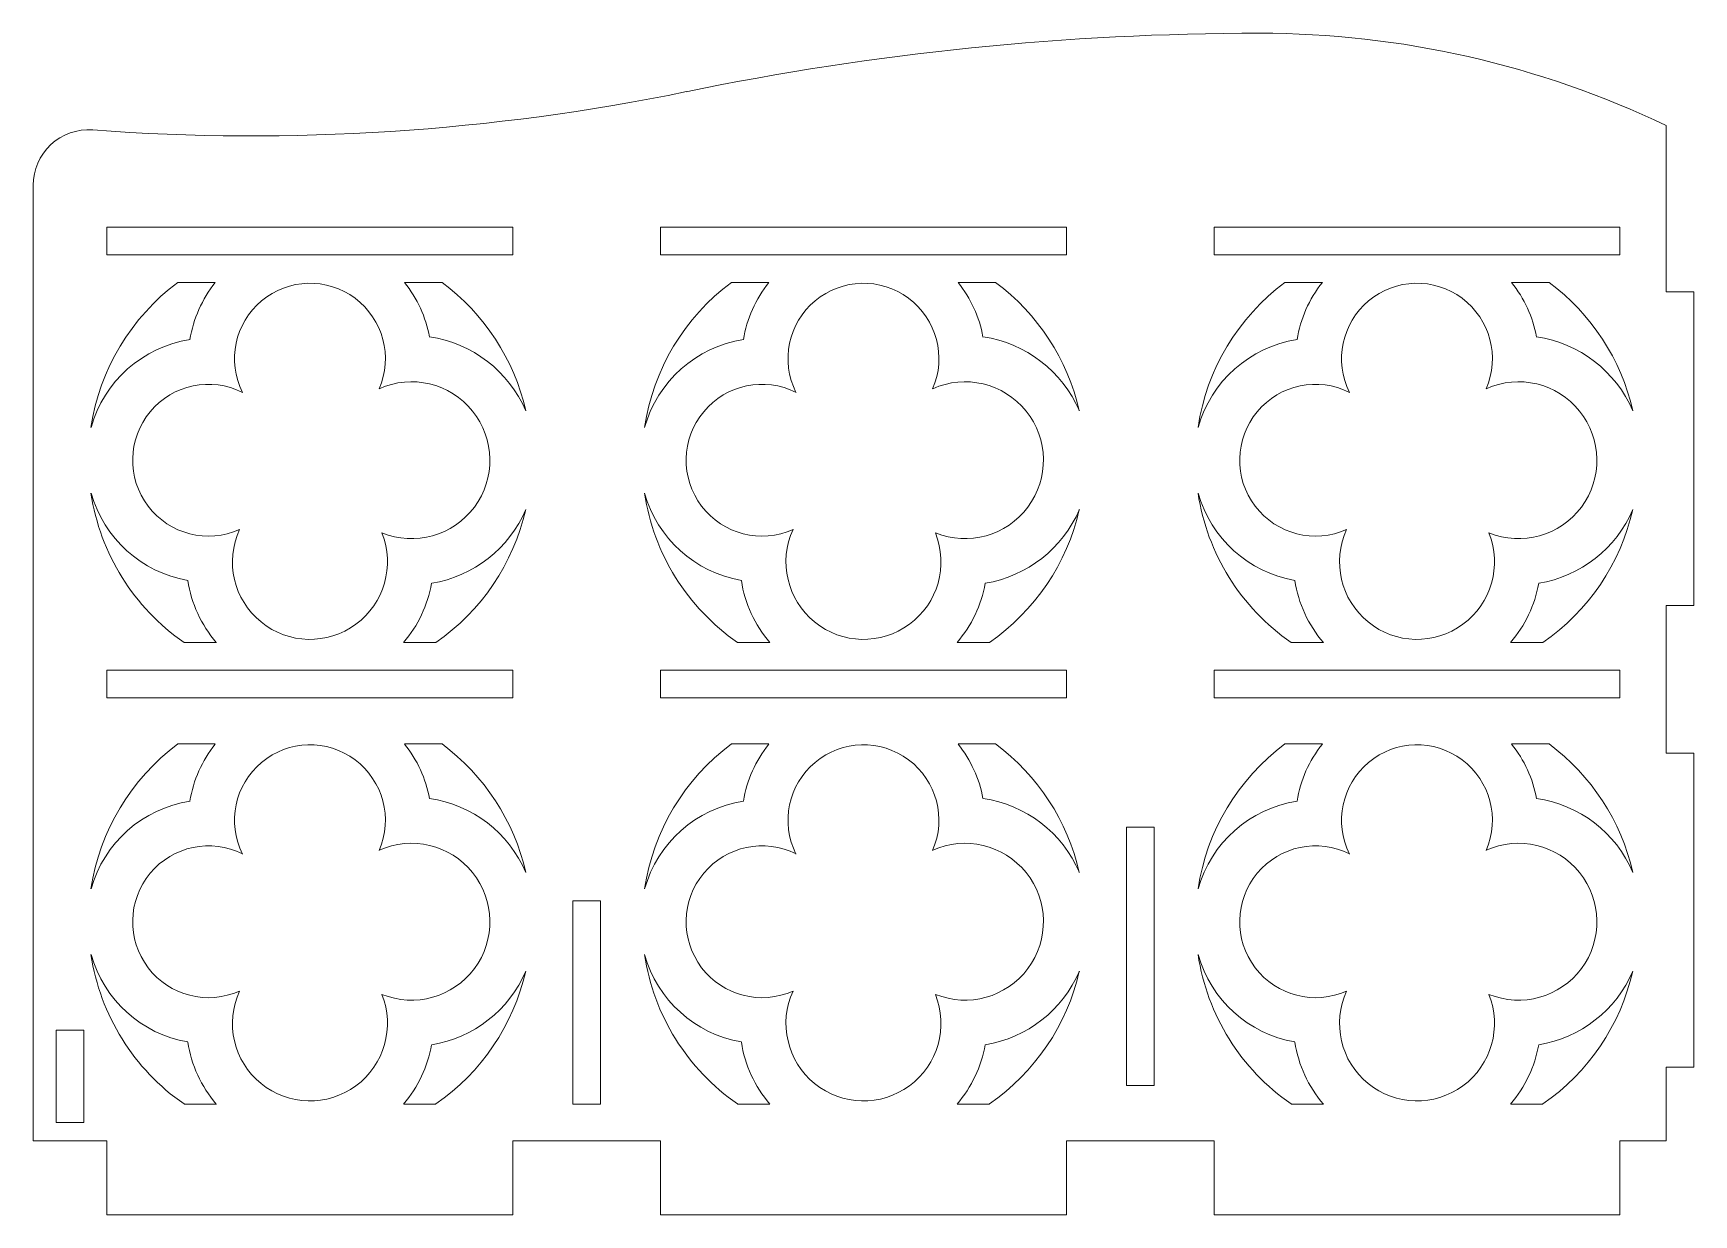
# Model space of a CAD drawing. Header units: inches. Extents: x 5.2 to 16.4, y 5.2 to 13.2.
import ezdxf

# ---------------------------------------------------------------- set-up
doc = ezdxf.new("R2010")
doc.units = ezdxf.units.IN
doc.header["$MEASUREMENT"] = 0

msp = doc.modelspace()

# ---------------------------------------------------------------- linework, layer by layer
at = {"color": 7, "linetype": 'Continuous', "lineweight": 15}
for p, q in [((16.226, 12.55), (16.226, 11.425)), ((5.163, 5.675), (5.163, 12.146)), ((8.413, 11.863), (5.663, 11.863)), ((5.663, 11.863), (5.663, 11.675)), ((8.413, 11.675), (8.413, 11.863)), ((12.163, 11.863), (9.413, 11.863)), ((9.413, 11.863), (9.413, 11.675)), ((12.163, 11.675), (12.163, 11.863)), ((15.913, 11.863), (13.163, 11.863)), ((13.163, 11.863), (13.163, 11.675)), ((15.913, 11.675), (15.913, 11.863)), ((5.663, 11.675), (8.413, 11.675)), ((9.413, 11.675), (12.163, 11.675)), ((13.163, 11.675), (15.913, 11.675)), ((6.397, 11.488), (6.143, 11.488)), ((7.933, 11.488), (7.679, 11.488)), ((10.147, 11.488), (9.893, 11.488)), ((11.683, 11.488), (11.429, 11.488)), ((13.897, 11.488), (13.643, 11.488)), ((15.433, 11.488), (15.179, 11.488)), ((16.226, 11.425), (16.413, 11.425)), ((16.413, 9.3), (16.413, 11.425)), ((16.413, 9.3), (16.226, 9.3)), ((16.226, 9.3), (16.226, 8.3)), ((6.185, 9.05), (6.404, 9.05)), ((7.673, 9.05), (7.891, 9.05)), ((9.935, 9.05), (10.154, 9.05)), ((11.423, 9.05), (11.641, 9.05)), ((13.685, 9.05), (13.904, 9.05)), ((15.173, 9.05), (15.391, 9.05)), ((8.413, 8.863), (5.663, 8.863)), ((5.663, 8.863), (5.663, 8.675)), ((8.413, 8.675), (8.413, 8.863)), ((12.163, 8.863), (9.413, 8.863)), ((9.413, 8.863), (9.413, 8.675)), ((12.163, 8.675), (12.163, 8.863)), ((15.913, 8.863), (13.163, 8.863)), ((13.163, 8.863), (13.163, 8.675)), ((15.913, 8.675), (15.913, 8.863)), ((5.663, 8.675), (8.413, 8.675)), ((9.413, 8.675), (12.163, 8.675)), ((13.163, 8.675), (15.913, 8.675)), ((6.397, 8.363), (6.143, 8.363)), ((7.933, 8.363), (7.679, 8.363)), ((10.147, 8.363), (9.893, 8.363)), ((11.683, 8.363), (11.429, 8.363)), ((13.897, 8.363), (13.643, 8.363)), ((15.433, 8.363), (15.179, 8.363)), ((16.226, 8.3), (16.413, 8.3)), ((16.413, 6.175), (16.413, 8.3)), ((12.569, 7.8), (12.569, 6.05)), ((12.757, 7.8), (12.569, 7.8)), ((12.757, 6.05), (12.757, 7.8)), ((8.819, 7.3), (8.819, 5.925)), ((9.007, 7.3), (8.819, 7.3)), ((9.007, 5.925), (9.007, 7.3)), ((5.319, 6.425), (5.319, 5.8)), ((5.507, 6.425), (5.319, 6.425)), ((5.507, 5.8), (5.507, 6.425)), ((16.413, 6.175), (16.226, 6.175)), ((16.226, 6.175), (16.226, 5.675)), ((12.569, 6.05), (12.757, 6.05)), ((6.185, 5.925), (6.404, 5.925)), ((7.673, 5.925), (7.891, 5.925)), ((8.819, 5.925), (9.007, 5.925)), ((9.935, 5.925), (10.154, 5.925)), ((11.423, 5.925), (11.641, 5.925)), ((13.685, 5.925), (13.904, 5.925)), ((15.173, 5.925), (15.391, 5.925)), ((5.319, 5.8), (5.507, 5.8)), ((5.163, 5.675), (5.663, 5.675)), ((5.663, 5.675), (5.663, 5.175)), ((8.413, 5.675), (9.413, 5.675)), ((8.413, 5.175), (8.413, 5.675)), ((9.413, 5.675), (9.413, 5.175)), ((12.163, 5.675), (13.163, 5.675)), ((12.163, 5.175), (12.163, 5.675)), ((13.163, 5.675), (13.163, 5.175)), ((15.913, 5.675), (16.226, 5.675)), ((15.913, 5.175), (15.913, 5.675)), ((8.413, 5.175), (5.663, 5.175)), ((12.163, 5.175), (9.413, 5.175)), ((15.913, 5.175), (13.163, 5.175))]:
    msp.add_line(p, q, dxfattribs=at)
for centre, radius, start, end in [((13.473, -6.102), 19.277, 90, 101.6286), ((13.473, 6.803), 6.372, 64.4116, 90), ((6.647, 27.071), 14.591, 265.7522, 281.6286), ((5.538, 12.146), 0.375, 85.7522, 180), ((7.038, 10.284), 1.5, 126.6305, 171.4666), ((7.038, 10.971), 0.823, 141.1618, 170.9596), ((7.038, 10.971), 0.511, 336.5125, 206.5436), ((7.038, 10.971), 0.823, 10.3094, 38.8382), ((7.038, 10.284), 1.5, 12.863, 53.3695), ((10.788, 10.284), 1.5, 126.6305, 171.4666), ((10.788, 10.971), 0.823, 141.1618, 170.9596), ((10.788, 10.971), 0.511, 336.5125, 206.5436), ((10.788, 10.971), 0.823, 10.3094, 38.8382), ((10.788, 10.284), 1.5, 12.863, 53.3695), ((14.538, 10.284), 1.5, 126.6305, 171.4666), ((14.538, 10.971), 0.823, 141.1618, 170.9596), ((14.538, 10.971), 0.511, 336.5125, 206.5436), ((14.538, 10.971), 0.823, 10.3094, 38.8382), ((14.538, 10.284), 1.5, 12.863, 53.3695), ((6.351, 10.284), 0.826, 98.733, 164.3759), ((7.726, 10.284), 0.844, 23.3139, 81.658), ((10.101, 10.284), 0.826, 98.733, 164.3759), ((11.476, 10.284), 0.844, 23.3139, 81.658), ((13.851, 10.284), 0.826, 98.733, 164.3759), ((15.226, 10.284), 0.844, 23.3139, 81.658), ((7.726, 10.284), 0.531, 247.828, 114.3584), ((11.476, 10.284), 0.531, 247.828, 114.3584), ((15.226, 10.284), 0.531, 247.828, 114.3584), ((6.351, 10.284), 0.514, 63.3363, 294.1668), ((10.101, 10.284), 0.514, 63.3363, 294.1668), ((13.851, 10.284), 0.514, 63.3363, 294.1668), ((7.038, 10.284), 1.5, 188.5334, 235.3358), ((6.351, 10.284), 0.826, 195.6241, 260.2387), ((10.788, 10.284), 1.5, 188.5334, 235.3358), ((10.101, 10.284), 0.826, 195.6241, 260.2387), ((14.538, 10.284), 1.5, 188.5334, 235.3358), ((13.851, 10.284), 0.826, 195.6241, 260.2387), ((7.726, 10.284), 0.844, 279.3544, 336.6861), ((7.038, 10.284), 1.5, 304.6642, 347.137), ((11.476, 10.284), 0.844, 279.3544, 336.6861), ((10.788, 10.284), 1.5, 304.6642, 347.137), ((15.226, 10.284), 0.844, 279.3544, 336.6861), ((14.538, 10.284), 1.5, 304.6642, 347.137), ((7.038, 9.596), 0.525, 155.3824, 21.8752), ((10.788, 9.596), 0.525, 155.3824, 21.8752), ((14.538, 9.596), 0.525, 155.3824, 21.8752), ((7.038, 9.596), 0.837, 188.7219, 220.7224), ((7.038, 9.596), 0.837, 319.2776, 350.0254), ((10.788, 9.596), 0.837, 188.7219, 220.7224), ((10.788, 9.596), 0.837, 319.2776, 350.0254), ((14.538, 9.596), 0.837, 188.7219, 220.7224), ((14.538, 9.596), 0.837, 319.2776, 350.0254), ((7.038, 7.159), 1.5, 126.6305, 171.4666), ((7.038, 7.846), 0.823, 141.1618, 170.9596), ((7.038, 7.846), 0.511, 336.5125, 206.5436), ((7.038, 7.846), 0.823, 10.3094, 38.8382), ((7.038, 7.159), 1.5, 12.863, 53.3695), ((10.788, 7.159), 1.5, 126.6305, 171.4666), ((10.788, 7.846), 0.823, 141.1618, 170.9596), ((10.788, 7.846), 0.511, 336.5125, 206.5436), ((10.788, 7.846), 0.823, 10.3094, 38.8382), ((10.788, 7.159), 1.5, 12.863, 53.3695), ((14.538, 7.159), 1.5, 126.6305, 171.4666), ((14.538, 7.846), 0.823, 141.1618, 170.9596), ((14.538, 7.846), 0.511, 336.5125, 206.5436), ((14.538, 7.846), 0.823, 10.3094, 38.8382), ((14.538, 7.159), 1.5, 12.863, 53.3695), ((7.726, 7.159), 0.844, 23.3139, 81.658), ((11.476, 7.159), 0.844, 23.3139, 81.658), ((15.226, 7.159), 0.844, 23.3139, 81.658), ((6.351, 7.159), 0.826, 98.733, 164.3759), ((10.101, 7.159), 0.826, 98.733, 164.3759), ((13.851, 7.159), 0.826, 98.733, 164.3759), ((6.351, 7.159), 0.514, 63.3363, 294.1668), ((7.726, 7.159), 0.531, 247.828, 114.3584), ((10.101, 7.159), 0.514, 63.3363, 294.1668), ((11.476, 7.159), 0.531, 247.828, 114.3584), ((13.851, 7.159), 0.514, 63.3363, 294.1668), ((15.226, 7.159), 0.531, 247.828, 114.3584), ((7.038, 7.159), 1.5, 188.5334, 235.3358), ((6.351, 7.159), 0.826, 195.6241, 260.2387), ((10.788, 7.159), 1.5, 188.5334, 235.3358), ((10.101, 7.159), 0.826, 195.6241, 260.2387), ((14.538, 7.159), 1.5, 188.5334, 235.3358), ((13.851, 7.159), 0.826, 195.6241, 260.2387), ((7.726, 7.159), 0.844, 279.3544, 336.6861), ((7.038, 7.159), 1.5, 304.6642, 347.137), ((11.476, 7.159), 0.844, 279.3544, 336.6861), ((10.788, 7.159), 1.5, 304.6642, 347.137), ((15.226, 7.159), 0.844, 279.3544, 336.6861), ((14.538, 7.159), 1.5, 304.6642, 347.137), ((7.038, 6.471), 0.525, 155.3824, 21.8752), ((10.788, 6.471), 0.525, 155.3824, 21.8752), ((14.538, 6.471), 0.525, 155.3824, 21.8752), ((7.038, 6.471), 0.837, 188.7219, 220.7224), ((7.038, 6.471), 0.837, 319.2776, 350.0254), ((10.788, 6.471), 0.837, 188.7219, 220.7224), ((10.788, 6.471), 0.837, 319.2776, 350.0254), ((14.538, 6.471), 0.837, 188.7219, 220.7224), ((14.538, 6.471), 0.837, 319.2776, 350.0254)]:
    msp.add_arc(centre, radius, start, end, dxfattribs=at)

doc.saveas('drawing.dxf')
